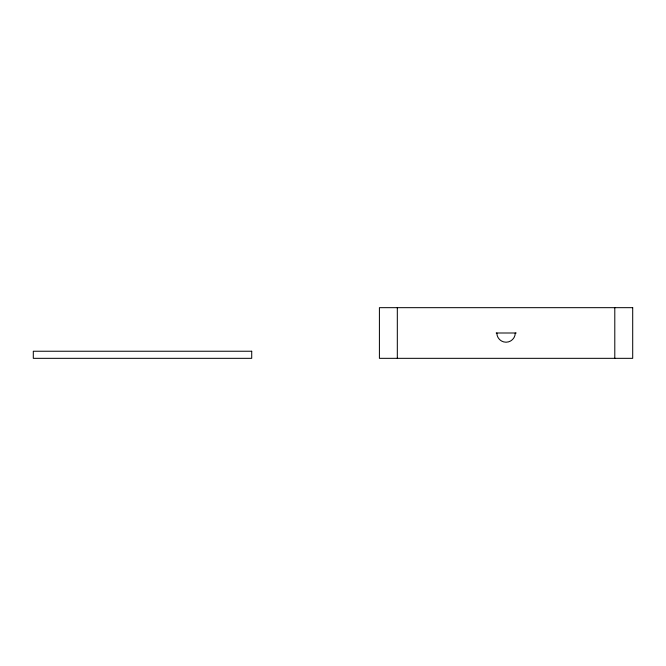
<?xml version="1.0" encoding="UTF-8"?>
<svg xmlns="http://www.w3.org/2000/svg" width="666" height="666" viewBox="0 0 666 666"><rect width="100%" height="100%" fill="white"/><g stroke="black" fill="none" stroke-linecap="round" stroke-linejoin="round"><path stroke-width="1" d="M496.162 333L516.225 333M614.793 307.667L614.793 358.333M397.319 307.667L397.319 358.333M515.268 333A9.207 9.207 0 0 1 506.052 342.207A9.207 9.207 0 0 1 496.844 333M632.7 307.667L379.412 307.667L379.412 358.333L632.7 358.333L632.7 307.667M251.715 351.24L33.3 351.24L33.3 358.333L251.715 358.333L251.715 351.24"/></g></svg>
